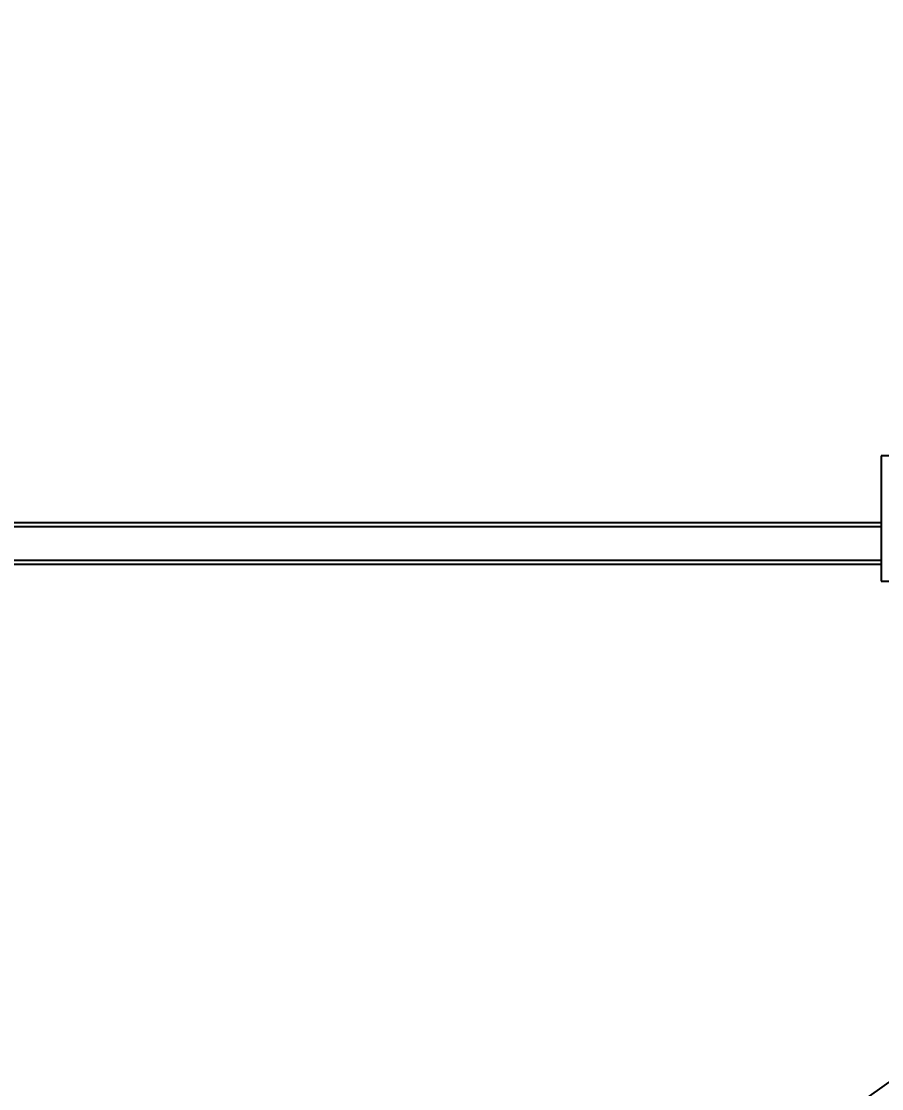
# Model space of a CAD drawing. Header units: millimetres. Extents: x 562 to 17351, y 2396 to 6995.
# Drawn here: x 8814.9 to 9020.4, y 3256.8 to 3511.7 of the extents above; entities that cross this region are included whole.
import ezdxf

# ---------------------------------------------------------------- set-up
doc = ezdxf.new("R2010")
doc.units = ezdxf.units.MM
doc.layers.add('02___PRT_ALL_AXES', color=7, linetype='Continuous')
doc.styles.get("Standard").update_dxf_attribs({"font": 'arial.ttf'})
doc.dimstyles.new('缩小5倍', dxfattribs={"dimtxt": 40, "dimasz": 20, "dimexe": 1, "dimexo": 0.2, "dimgap": 0, "dimtad": 1, "dimtoh": 1, "dimdec": 1, "dimzin": 9, "dimdsep": 46, "dimtxsty": 'Standard', "dimblk": '_FILLED', "dimcen": 0.2, "dimclrd": 256, "dimclre": 256, "dimclrt": 256, "dimadec": 1, "dimazin": 2, "dimtfac": 1, "dimtdec": 1, "dimtofl": 0, "dimtmove": 0, "dimatfit": 3, "dimldrblk": '_FILLED', "dimfxl": 1, "dimtolj": 1, "dimtzin": 0, "dimarcsym": 0})

# ---------------------------------------------------------------- blocks, each defined once
blk = doc.blocks.new('_FILLED')
at = {"color": 0, "linetype": 'ByBlock'}
blk.add_solid([(0, 0), (-1, 0.15), (-1, -0.15)], dxfattribs=at)
blk = doc.blocks.new('*D45')
at = {"lineweight": -2, "transparency": 16777216}
for p, q in [((8469.69, 3711.43), (8469.69, 3541.98)), ((9036.69, 3711.43), (9036.69, 3541.98)), ((8489.69, 3542.98), (9016.69, 3542.98))]:
    blk.add_line(p, q, dxfattribs=at)
at = {"layer": 'Defpoints', "color": 0, "transparency": 16777216}
for p in [(8469.69, 3711.63), (9036.69, 3711.63), (9036.69, 3542.98)]:
    blk.add_point(p, dxfattribs=at)
at = {"lineweight": -2, "transparency": 16777216, "xscale": 20, "yscale": 20, "zscale": 20, "rotation": 180}
blk.add_blockref('_FILLED', (8469.69, 3542.98), dxfattribs=at)
at = {"lineweight": -2, "transparency": 16777216, "xscale": 20, "yscale": 20, "zscale": 20}
blk.add_blockref('_FILLED', (9036.69, 3542.98), dxfattribs=at)
at = {"lineweight": 5, "transparency": 16777216, "insert": (8753.19, 3568.87), "char_height": 40, "attachment_point": 5}
blk.add_mtext('\\A1;567mm [1\'-10 3/8"]%%P0.15', dxfattribs=at)

msp = doc.modelspace()

# ---------------------------------------------------------------- linework, layer by layer
at = {"color": 7, "linetype": 'Continuous'}
for p, q in [((9276.478, 3438.18), (8890.831, 3165.487)), ((9050.286, 3407.935), (9020.286, 3407.935)), ((9020.286, 3407.935), (9020.286, 3377.935)), ((9020.286, 3390.935), (8483.286, 3390.935)), ((9020.286, 3382.935), (8483.286, 3382.935)), ((9020.286, 3377.935), (9050.286, 3377.935))]:
    msp.add_line(p, q, dxfattribs=at)
at = {"layer": '02___PRT_ALL_AXES', "color": 7, "linetype": 'Continuous'}
for p, q in [((9020.286, 3391.935), (8483.286, 3391.935)), ((9020.286, 3381.935), (8483.286, 3381.935))]:
    msp.add_line(p, q, dxfattribs=at)

# ---------------------------------------------------------------- dimensions: what is measured, and where the dimension line sits
at = {"color": 1, "lineweight": 5}
dim = msp.add_linear_dim(base=(9036.685, 3542.978), p1=(8469.685, 3711.63), p2=(9036.685, 3711.63), text='<>%%P0.15', dimstyle='缩小5倍', override={"dimpost": 'mm'}, dxfattribs=at)
dim.commit()
dim.dimension.update_dxf_attribs({"geometry": '*D45', "text_midpoint": (8753.185, 3542.978), "dimtype": 160})

doc.saveas('drawing.dxf')
